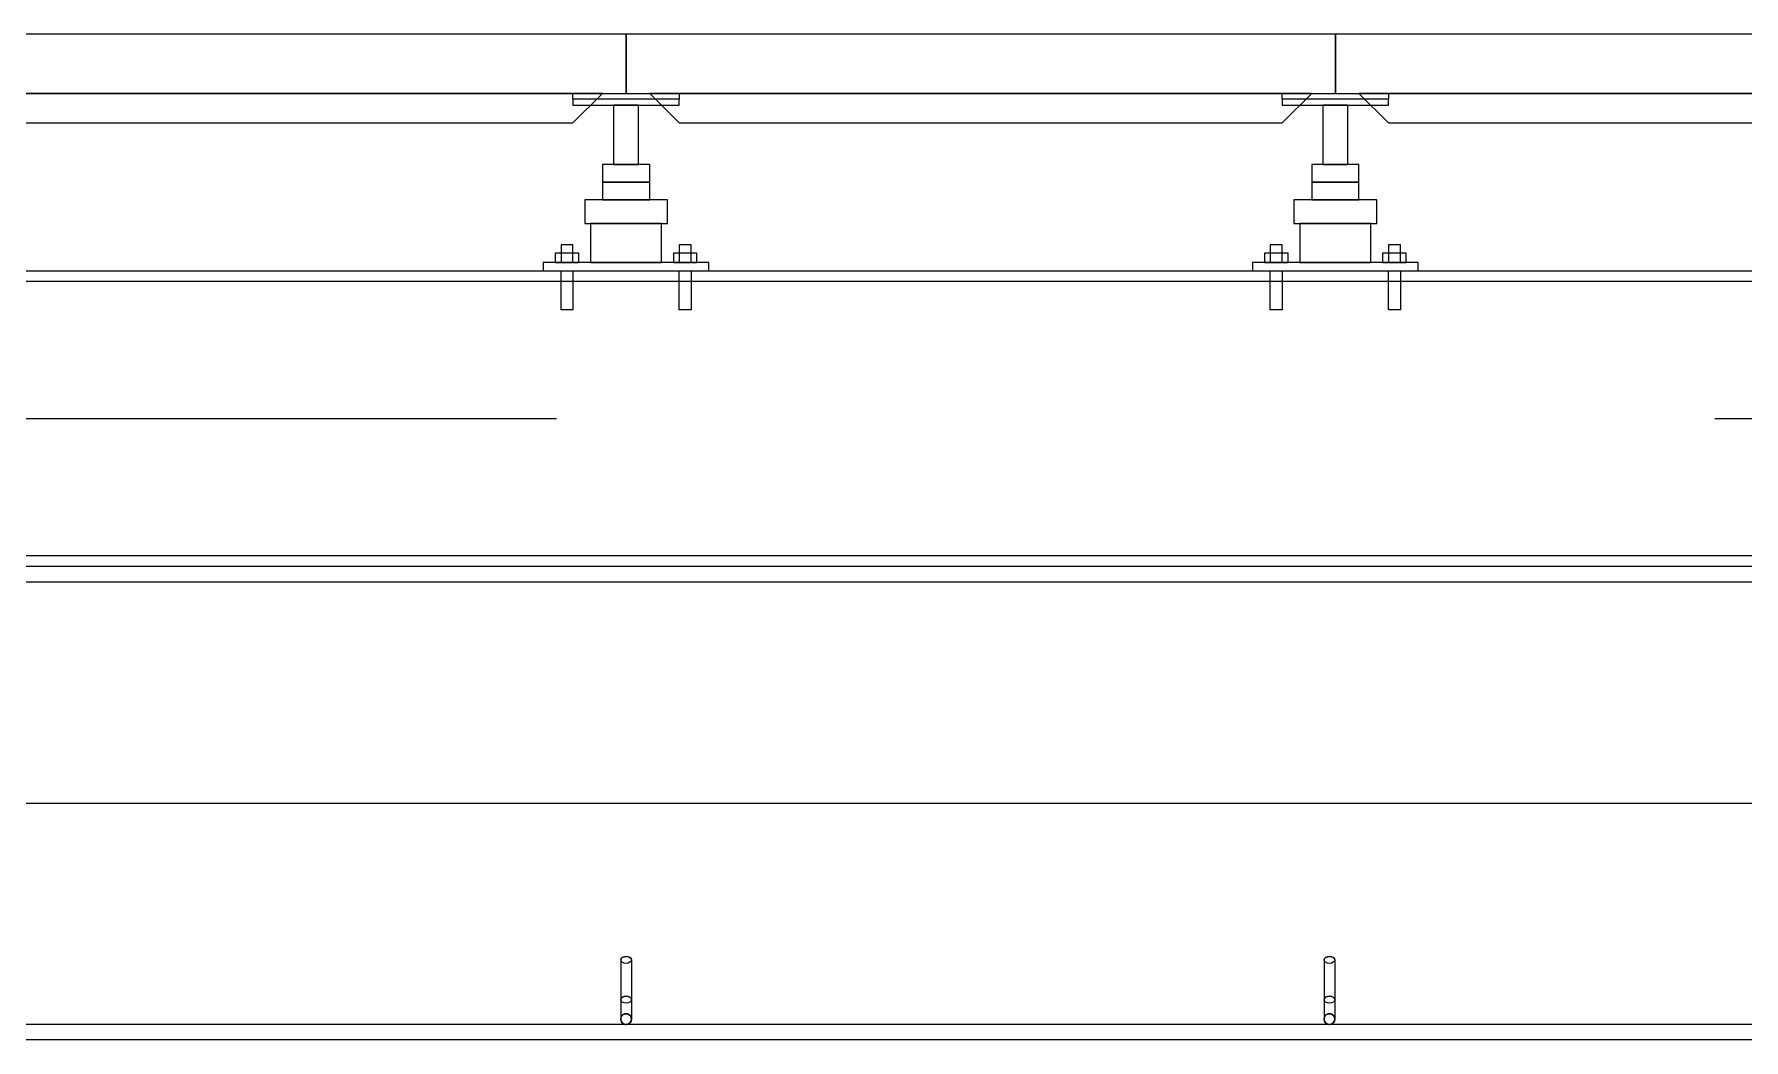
# Model space of a CAD drawing. Header units: millimetres. Extents: x -32710 to 654186, y -254124 to 420220.
# Drawn here: x 242899 to 244346, y 385100 to 385950 of the extents above; entities that cross this region are included whole.
import ezdxf

# ---------------------------------------------------------------- set-up
doc = ezdxf.new("R2010")
doc.units = ezdxf.units.MM
doc.header["$LTSCALE"] = 1000
for name, pattern in [('DXK_LINE_DOT2', [3.9198, 1.9599, -1.9599]), ('DXK_LINE_DOT3', [5.9187, 2.979, -0.9799, 0.9799, -0.9799]), ('TPH12-SEC-@E$0$CENTERK5', [6.916, 6.667, -0.083, 0.083, -0.083])]:
    doc.linetypes.add(name, pattern=pattern)
for name, color, linetype in [('MD-20250424-增加TRAY與FS主管位置調整', 7, 'Continuous'), ('Raised Floor', 1, 'Continuous'), ('TPH12-SEC-@E$0$H-SIN', 252, 'TPH12-SEC-@E$0$CENTERK5')]:
    doc.layers.add(name, color=color, linetype=linetype)

# ---------------------------------------------------------------- blocks, each defined once
blk = doc.blocks.new('TPH12-SEC-@E')
at = {"layer": 'TPH12-SEC-@E$0$H-SIN'}
blk.add_line((274800, 385950), (45200, 385950), dxfattribs=at)
blk = doc.blocks.new('A$C62b8fcb1')
at = {"color": 8, "linetype": 'Continuous'}
for p, q in [((-32895, 2534), (-24505, 2534)), ((-24505, 2525), (-32895, 2525)), ((-24620, 2293), (-32780, 2293)), ((-27400, 2284), (-30000, 2284)), ((-29990, 2271), (-27410, 2271)), ((-27417.5, 2284), (-29982.5, 2284)), ((-28704.5, 1951.5), (-28704.2, 1952.6)), ((-28704.2, 1952.6), (-28703.2, 1953.5)), ((-28703.2, 1953.5), (-28701.7, 1954.2)), ((-28701.7, 1954.2), (-28700, 1954.4)), ((-28700, 1954.4), (-28698.3, 1954.2)), ((-28698.3, 1954.2), (-28696.8, 1953.5)), ((-28696.8, 1953.5), (-28695.8, 1952.6)), ((-28695.8, 1952.6), (-28695.5, 1951.5)), ((-28109.5, 1951.5), (-28109.2, 1952.6)), ((-28109.2, 1952.6), (-28108.2, 1953.5)), ((-28108.2, 1953.5), (-28106.7, 1954.2)), ((-28106.7, 1954.2), (-28105, 1954.4)), ((-28105, 1954.4), (-28103.3, 1954.2)), ((-28103.3, 1954.2), (-28101.8, 1953.5)), ((-28101.8, 1953.5), (-28100.8, 1952.6)), ((-28100.8, 1952.6), (-28100.5, 1951.5)), ((-28704.5, 1951.5), (-28704.5, 1901.5)), ((-28695.5, 1951.5), (-28695.5, 1901.5)), ((-28109.5, 1951.5), (-28109.5, 1901.5)), ((-28100.5, 1951.5), (-28100.5, 1901.5)), ((-28704.5, 1917.9), (-28704.2, 1919)), ((-28704.2, 1919), (-28703.2, 1920)), ((-28703.2, 1920), (-28701.7, 1920.6)), ((-28701.7, 1920.6), (-28700, 1920.8)), ((-28700, 1920.8), (-28698.3, 1920.6)), ((-28698.3, 1920.6), (-28696.8, 1920)), ((-28696.8, 1920), (-28695.8, 1919)), ((-28695.8, 1919), (-28695.5, 1917.9)), ((-28109.5, 1917.9), (-28109.2, 1919)), ((-28109.2, 1919), (-28108.2, 1920)), ((-28108.2, 1920), (-28106.7, 1920.6)), ((-28106.7, 1920.6), (-28105, 1920.8)), ((-28105, 1920.8), (-28103.3, 1920.6)), ((-28103.3, 1920.6), (-28101.8, 1920)), ((-28101.8, 1920), (-28100.8, 1919)), ((-28100.8, 1919), (-28100.5, 1917.9)), ((-27417.5, 1897), (-29982.5, 1897)), ((-28704.2, 1899.8), (-28704.5, 1901.5)), ((-28703.2, 1898.3), (-28704.2, 1899.8)), ((-28701.7, 1897.3), (-28703.2, 1898.3)), ((-28700, 1897), (-28701.7, 1897.3)), ((-28698.3, 1897.3), (-28700, 1897)), ((-28696.8, 1898.3), (-28698.3, 1897.3)), ((-28695.8, 1899.8), (-28696.8, 1898.3)), ((-28695.5, 1901.5), (-28695.8, 1899.8)), ((-28109.2, 1899.8), (-28109.5, 1901.5)), ((-28108.2, 1898.3), (-28109.2, 1899.8)), ((-28106.7, 1897.3), (-28108.2, 1898.3)), ((-28105, 1897), (-28106.7, 1897.3)), ((-28103.3, 1897.3), (-28105, 1897)), ((-28101.8, 1898.3), (-28103.3, 1897.3)), ((-28100.8, 1899.8), (-28101.8, 1898.3)), ((-28100.5, 1901.5), (-28100.8, 1899.8)), ((-27410, 1884), (-29990, 1884))]:
    blk.add_line(p, q, dxfattribs=at)
at = {"color": 8, "linetype": 'DXK_LINE_DOT2'}
for p, q in [((-32895, 2534), (-24505, 2534)), ((-24505, 2525), (-32895, 2525)), ((-24620, 2293), (-32780, 2293)), ((-28704.2, 1952.6), (-28704.5, 1951.5)), ((-28703.2, 1953.5), (-28704.2, 1952.6)), ((-28701.7, 1954.2), (-28703.2, 1953.5)), ((-28700, 1954.4), (-28701.7, 1954.2)), ((-28698.3, 1954.2), (-28700, 1954.4)), ((-28696.8, 1953.5), (-28698.3, 1954.2)), ((-28695.8, 1952.6), (-28696.8, 1953.5)), ((-28695.5, 1951.5), (-28695.8, 1952.6)), ((-28109.2, 1952.6), (-28109.5, 1951.5)), ((-28108.2, 1953.5), (-28109.2, 1952.6)), ((-28106.7, 1954.2), (-28108.2, 1953.5)), ((-28105, 1954.4), (-28106.7, 1954.2)), ((-28103.3, 1954.2), (-28105, 1954.4)), ((-28101.8, 1953.5), (-28103.3, 1954.2)), ((-28100.8, 1952.6), (-28101.8, 1953.5)), ((-28100.5, 1951.5), (-28100.8, 1952.6)), ((-28704.2, 1950.4), (-28704.5, 1951.5)), ((-28704.5, 1951.5), (-28704.5, 1901.5)), ((-28703.2, 1949.5), (-28704.2, 1950.4)), ((-28701.7, 1948.8), (-28703.2, 1949.5)), ((-28700, 1948.6), (-28701.7, 1948.8)), ((-28698.3, 1948.8), (-28700, 1948.6)), ((-28696.8, 1949.5), (-28698.3, 1948.8)), ((-28695.8, 1950.4), (-28696.8, 1949.5)), ((-28695.5, 1951.5), (-28695.8, 1950.4)), ((-28695.5, 1951.5), (-28695.5, 1901.5)), ((-28109.5, 1951.5), (-28109.5, 1901.5)), ((-28109.2, 1950.4), (-28109.5, 1951.5)), ((-28108.2, 1949.5), (-28109.2, 1950.4)), ((-28106.7, 1948.8), (-28108.2, 1949.5)), ((-28105, 1948.6), (-28106.7, 1948.8)), ((-28103.3, 1948.8), (-28105, 1948.6)), ((-28101.8, 1949.5), (-28103.3, 1948.8)), ((-28100.8, 1950.4), (-28101.8, 1949.5)), ((-28100.5, 1951.5), (-28100.8, 1950.4)), ((-28100.5, 1951.5), (-28100.5, 1901.5)), ((-28704.2, 1919), (-28704.5, 1917.9)), ((-28704.2, 1916.8), (-28704.5, 1917.9)), ((-28703.2, 1920), (-28704.2, 1919)), ((-28703.2, 1915.9), (-28704.2, 1916.8)), ((-28701.7, 1920.6), (-28703.2, 1920)), ((-28701.7, 1915.3), (-28703.2, 1915.9)), ((-28700, 1920.8), (-28701.7, 1920.6)), ((-28700, 1915), (-28701.7, 1915.3)), ((-28698.3, 1920.6), (-28700, 1920.8)), ((-28698.3, 1915.3), (-28700, 1915)), ((-28696.8, 1920), (-28698.3, 1920.6)), ((-28696.8, 1915.9), (-28698.3, 1915.3)), ((-28695.8, 1919), (-28696.8, 1920)), ((-28695.8, 1916.8), (-28696.8, 1915.9)), ((-28695.5, 1917.9), (-28695.8, 1919)), ((-28695.5, 1917.9), (-28695.8, 1916.8)), ((-28109.2, 1919), (-28109.5, 1917.9)), ((-28109.2, 1916.8), (-28109.5, 1917.9)), ((-28108.2, 1920), (-28109.2, 1919)), ((-28108.2, 1915.9), (-28109.2, 1916.8)), ((-28106.7, 1920.6), (-28108.2, 1920)), ((-28106.7, 1915.3), (-28108.2, 1915.9)), ((-28105, 1920.8), (-28106.7, 1920.6)), ((-28105, 1915), (-28106.7, 1915.3)), ((-28103.3, 1920.6), (-28105, 1920.8)), ((-28103.3, 1915.3), (-28105, 1915)), ((-28101.8, 1920), (-28103.3, 1920.6)), ((-28101.8, 1915.9), (-28103.3, 1915.3)), ((-28100.8, 1919), (-28101.8, 1920)), ((-28100.8, 1916.8), (-28101.8, 1915.9)), ((-28100.5, 1917.9), (-28100.8, 1919)), ((-28100.5, 1917.9), (-28100.8, 1916.8)), ((-28704.5, 1901.5), (-28704.2, 1903.2)), ((-28704.5, 1901.5), (-28704.2, 1899.8)), ((-28704.2, 1903.2), (-28703.2, 1904.7)), ((-28704.2, 1899.8), (-28703.2, 1898.3)), ((-28703.2, 1904.7), (-28701.7, 1905.7)), ((-28703.2, 1898.3), (-28701.7, 1897.3)), ((-28701.7, 1905.7), (-28700, 1906)), ((-28701.7, 1897.3), (-28700, 1897)), ((-28700, 1906), (-28698.3, 1905.7)), ((-28700, 1897), (-28698.3, 1897.3)), ((-28698.3, 1905.7), (-28696.8, 1904.7)), ((-28698.3, 1897.3), (-28696.8, 1898.3)), ((-28696.8, 1904.7), (-28695.8, 1903.2)), ((-28696.8, 1898.3), (-28695.8, 1899.8)), ((-28695.8, 1903.2), (-28695.5, 1901.5)), ((-28695.8, 1899.8), (-28695.5, 1901.5)), ((-28109.5, 1901.5), (-28109.2, 1903.2)), ((-28109.5, 1901.5), (-28109.2, 1899.8)), ((-28109.2, 1903.2), (-28108.2, 1904.7)), ((-28109.2, 1899.8), (-28108.2, 1898.3)), ((-28108.2, 1904.7), (-28106.7, 1905.7)), ((-28108.2, 1898.3), (-28106.7, 1897.3)), ((-28106.7, 1905.7), (-28105, 1906)), ((-28106.7, 1897.3), (-28105, 1897)), ((-28105, 1906), (-28103.3, 1905.7)), ((-28105, 1897), (-28103.3, 1897.3)), ((-28103.3, 1905.7), (-28101.8, 1904.7)), ((-28103.3, 1897.3), (-28101.8, 1898.3)), ((-28101.8, 1904.7), (-28100.8, 1903.2)), ((-28101.8, 1898.3), (-28100.8, 1899.8)), ((-28100.8, 1903.2), (-28100.5, 1901.5)), ((-28100.8, 1899.8), (-28100.5, 1901.5))]:
    blk.add_line(p, q, dxfattribs=at)
at = {"color": 8, "linetype": 'DXK_LINE_DOT3'}
for p, q in [((-24800, 2409), (-33200, 2409)), ((-30443, 2084), (-26957, 2084))]:
    blk.add_line(p, q, dxfattribs=at)
at = {"color": 8, "linetype": 'DXK_LINE_DOT2'}
for centre, start, end in [((-28700, 1901.5), 90, 270), ((-28700, 1901.5), 270, 90), ((-28105, 1901.5), 90, 270), ((-28105, 1901.5), 270, 90)]:
    blk.add_arc(centre, 4.5, start, end, dxfattribs=at)

msp = doc.modelspace()

# ---------------------------------------------------------------- linework, layer by layer
at = {"layer": 'Raised Floor'}
for points in [[(243400, 385950), (242800, 385950), (242800, 385900), (243400, 385900)], [(244000, 385950), (243400, 385950), (243400, 385900), (244000, 385900)], [(244600, 385950), (244000, 385950), (244000, 385900), (244600, 385900)], [(242845, 385875), (243355, 385875), (243380, 385900), (242820, 385900)], [(243355, 385900), (243445, 385900), (243445, 385895), (243355, 385895)], [(243355, 385900), (243445, 385900), (243445, 385895), (243355, 385895)], [(243445, 385875), (243955, 385875), (243980, 385900), (243420, 385900)], [(243955, 385900), (244045, 385900), (244045, 385895), (243955, 385895)], [(244045, 385875), (244555, 385875), (244580, 385900), (244020, 385900)], [(243355, 385890), (243445, 385890), (243445, 385895), (243355, 385895)], [(243355, 385890), (243445, 385890), (243445, 385895), (243355, 385895)], [(243410.5, 385890), (243389.5, 385890), (243389.5, 385840), (243410.5, 385840)], [(243410.5, 385890), (243389.5, 385890), (243389.5, 385840), (243410.5, 385840)], [(243955, 385890), (244045, 385890), (244045, 385895), (243955, 385895)], [(244010.5, 385890), (243989.5, 385890), (243989.5, 385840), (244010.5, 385840)], [(243420, 385840), (243380, 385840), (243380, 385825), (243420, 385825)], [(243420, 385840), (243380, 385840), (243380, 385825), (243420, 385825)], [(244020, 385840), (243980, 385840), (243980, 385825), (244020, 385825)], [(243420, 385825), (243380, 385825), (243380, 385810), (243420, 385810)], [(243420, 385825), (243380, 385825), (243380, 385810), (243420, 385810)], [(244020, 385825), (243980, 385825), (243980, 385810), (244020, 385810)], [(243435, 385810), (243365, 385810), (243365, 385790), (243435, 385790)], [(243435, 385810), (243365, 385810), (243365, 385790), (243435, 385790)], [(244035, 385810), (243965, 385810), (243965, 385790), (244035, 385790)], [(243430, 385790), (243370, 385790), (243370, 385757), (243430, 385757)], [(243430, 385790), (243370, 385790), (243370, 385757), (243430, 385757)], [(244030, 385790), (243970, 385790), (243970, 385757), (244030, 385757)], [(243355, 385772), (243345, 385772), (243345, 385757), (243355, 385757)], [(243355, 385772), (243345, 385772), (243345, 385757), (243355, 385757)], [(243455, 385772), (243445, 385772), (243445, 385757), (243455, 385757)], [(243455, 385772), (243445, 385772), (243445, 385757), (243455, 385757)], [(243955, 385772), (243945, 385772), (243945, 385757), (243955, 385757)], [(244055, 385772), (244045, 385772), (244045, 385757), (244055, 385757)], [(243330, 385750), (243470, 385750), (243470, 385757), (243330, 385757)], [(243330, 385750), (243470, 385750), (243470, 385757), (243330, 385757)], [(243360, 385765), (243340, 385765), (243340, 385757), (243360, 385757)], [(243360, 385765), (243340, 385765), (243340, 385757), (243360, 385757)], [(243460, 385765), (243440, 385765), (243440, 385757), (243460, 385757)], [(243460, 385765), (243440, 385765), (243440, 385757), (243460, 385757)], [(243930, 385750), (244070, 385750), (244070, 385757), (243930, 385757)], [(243960, 385765), (243940, 385765), (243940, 385757), (243960, 385757)], [(244060, 385765), (244040, 385765), (244040, 385757), (244060, 385757)], [(243355, 385717), (243345, 385717), (243345, 385750), (243355, 385750)], [(243355, 385717), (243345, 385717), (243345, 385750), (243355, 385750)], [(243455, 385717), (243445, 385717), (243445, 385750), (243455, 385750)], [(243455, 385717), (243445, 385717), (243445, 385750), (243455, 385750)], [(243955, 385717), (243945, 385717), (243945, 385750), (243955, 385750)], [(244055, 385717), (244045, 385717), (244045, 385750), (244055, 385750)]]:
    msp.add_lwpolyline(points, close=True, dxfattribs=at)

# ---------------------------------------------------------------- block references
msp.add_blockref('TPH12-SEC-@E', (0, 0))
at = {"layer": 'MD-20250424-增加TRAY與FS主管位置調整'}
msp.add_blockref('A$C62b8fcb1', (272100, 383216), dxfattribs=at)

doc.saveas('drawing.dxf')
